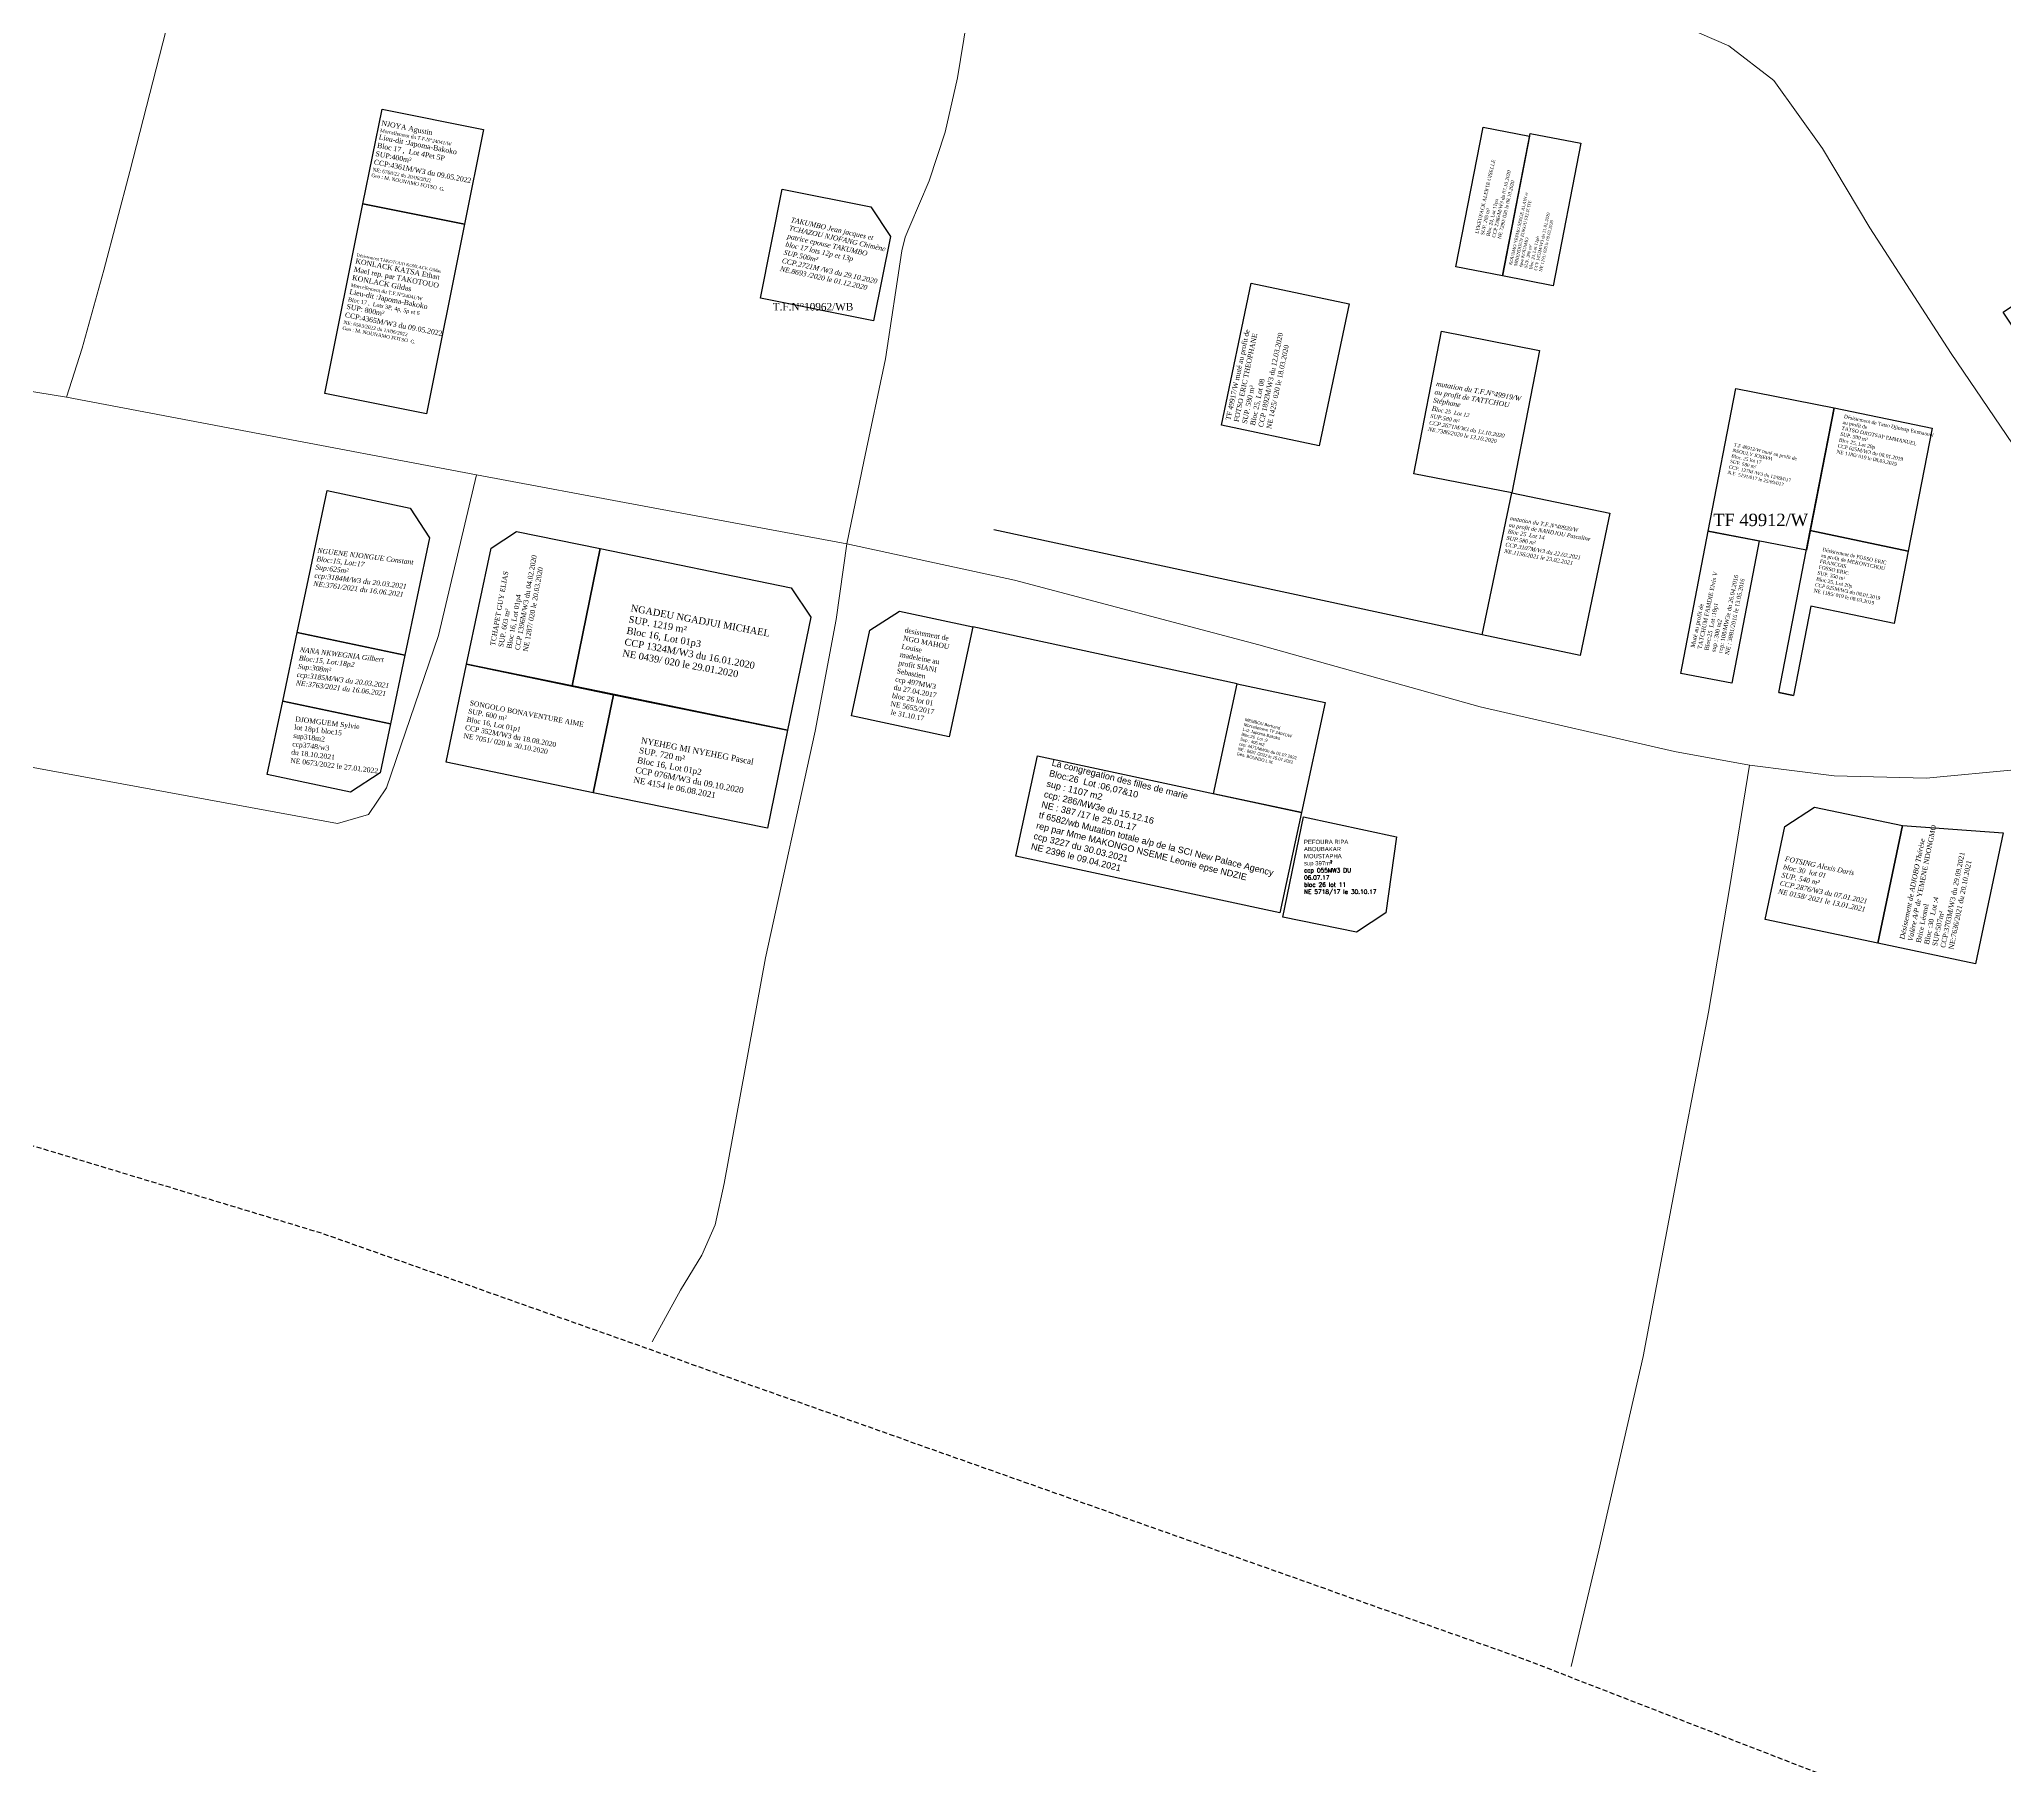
# Model space of a CAD drawing. Header units: millimetres. Extents: x 587399 to 927168, y 438565 to 1444955.
# Drawn here: x 591409.8 to 591802.8, y 443063 to 443408 of the extents above; entities that cross this region are included whole.
import ezdxf

# ---------------------------------------------------------------- set-up
doc = ezdxf.new("R2010")
doc.units = ezdxf.units.MM
doc.header["$LTSCALE"] = 2
doc.linetypes.add('DISCONTINU', pattern=[0.75, 0.5, -0.25])
for name, color, linetype in [('end maj 26 02 2021', 7, 'Continuous'), ('MAJ AOUT 2021', 7, 'Continuous'), ('MAJ JAN 2022', 1, 'Continuous'), ('MAJ JUIN 2021', 7, 'Continuous'), ('MAJ OCT 2021', 7, 'Continuous'), ('Parcelle MAJ', 6, 'Continuous'), ('TF 13164 TF 13163 ET TF 45114 ANNULES', 250, 'Continuous')]:
    doc.layers.add(name, color=color, linetype=linetype)
doc.layers.add('Roads_others', color=24, linetype='Continuous', lineweight=9)
doc.styles.add('RomanS', font='romans.shx')
doc.styles.get("Standard").update_dxf_attribs({"font": 'arial.ttf'})
doc.styles.add('Times 1.0', font='times.ttf', dxfattribs={"width": 0.99, "height": 1})

msp = doc.modelspace()

# ---------------------------------------------------------------- linework, layer by layer
at = {"color": 5, "flags": 128}
msp.add_lwpolyline([(591478.31, 443394.06), (591498.6, 443390), (591494.79, 443371.05), (591474.5, 443375.11)], close=True, dxfattribs=at)
at = {"color": 3, "linetype": 'ByBlock', "lineweight": -3, "ltscale": 0.0014, "flags": 128}
msp.add_lwpolyline([(591609.34, 443264.78), (591662.134, 443253.433), (591657.827, 443233.391), (591605.032, 443244.737)], close=True, dxfattribs=at)
msp.add_lwpolyline([(591609.34, 443264.78), (591662.134, 443253.433), (591657.827, 443233.391), (591605.032, 443244.737)], close=True, dxfattribs=at)
at = {"layer": 'end maj 26 02 2021', "color": 150, "lineweight": -3}
msp.add_line((591757.603, 443277.447), (591760.539, 443276.828), dxfattribs=at)
msp.add_line((591757.603, 443277.447), (591760.539, 443276.828), dxfattribs=at)
at = {"layer": 'end maj 26 02 2021', "color": 150, "lineweight": -3, "flags": 128}
for points in [[(591698.481, 443390.476), (591707.772, 443388.668), (591702.333, 443360.722), (591693.043, 443362.53)], [(591698.481, 443390.476), (591707.772, 443388.668), (591702.333, 443360.722), (591693.043, 443362.53)], [(591707.877, 443389.198), (591718.027, 443387.222), (591712.484, 443358.746), (591702.333, 443360.722)], [(591707.877, 443389.198), (591718.027, 443387.222), (591712.484, 443358.746), (591702.333, 443360.722)], [(591558.325, 443378.055), (591576.058, 443374.497), (591579.976, 443368.611), (591576.593, 443351.747), (591553.957, 443356.289), (591558.325, 443378.055)], [(591558.325, 443378.055), (591576.058, 443374.497), (591579.976, 443368.611), (591576.593, 443351.747), (591553.957, 443356.289), (591558.325, 443378.055)], [(591768.66, 443334.37), (591788.24, 443330.25), (591783.464, 443305.715), (591763.894, 443309.835)], [(591768.66, 443334.37), (591788.24, 443330.25), (591783.464, 443305.715), (591763.894, 443309.835)], [(591505.199, 443309.655), (591521.937, 443306.222), (591516.314, 443278.792), (591495.222, 443283.118), (591500.1, 443306.33)], [(591505.199, 443309.655), (591521.937, 443306.222), (591516.314, 443278.792), (591495.222, 443283.118), (591500.1, 443306.33)], [(591763.894, 443309.835), (591783.464, 443305.715), (591780.659, 443291.22), (591764.014, 443294.719), (591760.539, 443276.828), (591757.603, 443277.447)], [(591763.894, 443309.835), (591783.464, 443305.715), (591780.659, 443291.22), (591764.014, 443294.719), (591760.539, 443276.828), (591757.603, 443277.447)], [(591521.937, 443306.222), (591560.142, 443298.387), (591564.035, 443292.485), (591559.415, 443269.954), (591527.088, 443276.583), (591516.312, 443278.792)], [(591521.937, 443306.222), (591560.142, 443298.387), (591564.035, 443292.485), (591559.415, 443269.954), (591527.088, 443276.583), (591516.312, 443278.792)], [(591495.222, 443283.118), (591524.589, 443276.99), (591520.501, 443257.398), (591491.134, 443263.526)], [(591495.222, 443283.118), (591524.589, 443276.99), (591520.501, 443257.398), (591491.134, 443263.526)]]:
    msp.add_lwpolyline(points, close=True, dxfattribs=at)
at = {"layer": 'end maj 26 02 2021', "color": 150}
msp.add_lwpolyline([(591835.64, 443375.79), (591849.02, 443355.85), (591815.81, 443333.56), (591802.43, 443353.49)], close=True, dxfattribs=at)
msp.add_lwpolyline([(591835.64, 443375.79), (591849.02, 443355.85), (591815.81, 443333.56), (591802.43, 443353.49)], close=True, dxfattribs=at)
at = {"layer": 'end maj 26 02 2021', "color": 3, "lineweight": -3, "flags": 128}
for points in [[(591652.12, 443359.24), (591671.69, 443355.12), (591665.72, 443326.74), (591646.15, 443330.86)], [(591652.12, 443359.24), (591671.69, 443355.12), (591665.72, 443326.74), (591646.15, 443330.86)], [(591690.135, 443349.651), (591709.767, 443345.831), (591704.237, 443317.361), (591684.605, 443321.181)], [(591690.135, 443349.651), (591709.767, 443345.831), (591704.237, 443317.361), (591684.605, 443321.181)], [(591743.5, 443309.72), (591753.658, 443307.743), (591748.174, 443279.286), (591738.013, 443281.245)], [(591743.5, 443309.72), (591753.658, 443307.743), (591748.174, 443279.286), (591738.013, 443281.245)]]:
    msp.add_lwpolyline(points, close=True, dxfattribs=at)
at = {"layer": 'end maj 26 02 2021', "color": 3}
msp.add_lwpolyline([(591749.03, 443338.19), (591768.66, 443334.37), (591763.13, 443305.9), (591743.5, 443309.72)], close=True, dxfattribs=at)
msp.add_lwpolyline([(591749.03, 443338.19), (591768.66, 443334.37), (591763.13, 443305.9), (591743.5, 443309.72)], close=True, dxfattribs=at)
at = {"layer": 'end maj 26 02 2021', "color": 3, "linetype": 'ByBlock', "lineweight": -3, "ltscale": 0.0014, "flags": 128}
msp.add_lwpolyline([(591704.237, 443317.361), (591723.812, 443313.26), (591717.865, 443284.877), (591698.291, 443288.979)], close=True, dxfattribs=at)
msp.add_lwpolyline([(591704.237, 443317.361), (591723.812, 443313.26), (591717.865, 443284.877), (591698.291, 443288.979)], close=True, dxfattribs=at)
at = {"layer": 'end maj 26 02 2021', "color": 150, "flags": 128}
for points in [[(591581.8, 443293.71), (591596.47, 443290.56), (591591.74, 443268.56), (591572.18, 443272.77), (591575.86, 443289.88)], [(591581.8, 443293.71), (591596.47, 443290.56), (591591.74, 443268.56), (591572.18, 443272.77), (591575.86, 443289.88)], [(591662.546, 443252.61), (591681.14, 443248.599), (591679.032, 443233.414), (591673.131, 443229.518), (591658.436, 443232.526)], [(591662.546, 443252.61), (591681.14, 443248.599), (591679.032, 443233.414), (591673.131, 443229.518), (591658.436, 443232.526)]]:
    msp.add_lwpolyline(points, close=True, dxfattribs=at)
at = {"layer": 'end maj 26 02 2021', "color": 150, "linetype": 'ByBlock', "lineweight": -3, "ltscale": 0.0014, "flags": 128}
for points in [[(591764.708, 443254.55), (591782.322, 443250.844), (591777.376, 443227.357), (591754.87, 443232.097), (591758.785, 443250.687)], [(591764.708, 443254.55), (591782.322, 443250.844), (591777.376, 443227.357), (591754.87, 443232.097), (591758.785, 443250.687)], [(591764.708, 443254.55), (591782.322, 443250.844), (591777.376, 443227.357), (591754.87, 443232.097), (591758.785, 443250.687)], [(591764.708, 443254.55), (591782.322, 443250.844), (591777.376, 443227.357), (591754.87, 443232.097), (591758.785, 443250.687)], [(591782.322, 443250.844), (591802.455, 443249.392), (591802.455, 443249.392), (591796.947, 443223.235), (591777.376, 443227.356)], [(591782.322, 443250.844), (591802.455, 443249.392), (591802.455, 443249.392), (591796.947, 443223.235), (591777.376, 443227.356)]]:
    msp.add_lwpolyline(points, close=True, dxfattribs=at)
at = {"layer": 'end maj 26 02 2021', "color": 150, "lineweight": -3, "flags": 128}
msp.add_lwpolyline([(591764.708, 443254.55), (591782.322, 443250.844)], dxfattribs=at)
msp.add_lwpolyline([(591764.708, 443254.55), (591782.322, 443250.844)], dxfattribs=at)
msp.add_lwpolyline([(591764.708, 443254.55), (591782.322, 443250.844)], dxfattribs=at)
msp.add_lwpolyline([(591764.708, 443254.55), (591782.322, 443250.844)], dxfattribs=at)
at = {"layer": 'MAJ AOUT 2021', "color": 6, "lineweight": -3, "flags": 128}
msp.add_lwpolyline([(591524.588, 443276.99), (591559.415, 443269.954), (591555.398, 443250.362), (591520.501, 443257.398)], close=True, dxfattribs=at)
msp.add_lwpolyline([(591524.588, 443276.99), (591559.415, 443269.954), (591555.398, 443250.362), (591520.501, 443257.398)], close=True, dxfattribs=at)
at = {"layer": 'MAJ JAN 2022', "lineweight": -3, "flags": 128}
msp.add_lwpolyline([(591458.45, 443275.745), (591479.979, 443271.215), (591477.917, 443261.424), (591471.994, 443257.561), (591455.359, 443261.065), (591458.45, 443275.745)], dxfattribs=at)
msp.add_lwpolyline([(591458.45, 443275.745), (591479.979, 443271.215), (591477.917, 443261.424), (591471.994, 443257.561), (591455.359, 443261.065), (591458.45, 443275.745)], dxfattribs=at)
at = {"layer": 'MAJ JUIN 2021', "flags": 128}
for points in [[(591467.311, 443317.82), (591483.946, 443314.317), (591487.808, 443308.394), (591482.864, 443284.915), (591461.335, 443289.445)], [(591467.311, 443317.82), (591483.946, 443314.317), (591487.808, 443308.394), (591482.864, 443284.915), (591461.335, 443289.445)], [(591461.335, 443289.442), (591482.863, 443284.909), (591479.979, 443271.215), (591458.45, 443275.745)], [(591461.335, 443289.442), (591482.863, 443284.909), (591479.979, 443271.215), (591458.45, 443275.745)]]:
    msp.add_lwpolyline(points, close=True, dxfattribs=at)
at = {"layer": 'MAJ OCT 2021'}
for p, q in [((591698.291, 443288.979), (591600.642, 443309.967)), ((591649.264, 443279.213), (591596.47, 443290.56))]:
    msp.add_line(p, q, dxfattribs=at)
at = {"layer": 'MAJ OCT 2021', "flags": 128}
msp.add_lwpolyline([(591802.456, 443249.392), (591796.946, 443223.235), (591777.376, 443227.357), (591782.322, 443250.844)], close=True, dxfattribs=at)
msp.add_lwpolyline([(591802.456, 443249.392), (591796.946, 443223.235), (591777.376, 443227.357), (591782.322, 443250.844)], close=True, dxfattribs=at)
at = {"layer": 'Parcelle MAJ', "lineweight": 30}
for p, q in [((591466.88, 443337.2), (591474.5, 443375.11)), ((591474.5, 443375.11), (591494.79, 443371.05)), ((591494.79, 443371.05), (591487.17, 443333.14)), ((591487.17, 443333.14), (591466.88, 443337.2)), ((591644.536, 443257.215), (591649.264, 443279.213)), ((591649.264, 443279.213), (591666.862, 443275.43)), ((591666.862, 443275.43), (591662.134, 443253.433)), ((591662.134, 443253.433), (591644.536, 443257.215))]:
    msp.add_line(p, q, dxfattribs=at)
at = {"layer": 'Parcelle MAJ', "lineweight": 30, "flags": 128}
for points in [[(591474.5, 443375.11), (591494.79, 443371.05), (591487.17, 443333.14), (591466.88, 443337.2), (591474.5, 443375.11)], [(591649.264, 443279.213), (591666.862, 443275.43), (591662.134, 443253.433), (591644.536, 443257.215), (591649.264, 443279.213)]]:
    msp.add_lwpolyline(points, dxfattribs=at)
at = {"layer": 'Roads_others'}
for points in [[(591515.38, 443805.866), (591513.363, 443792.222), (591493.102, 443692.897), (591491.526, 443681.609), (591463.387, 443546.205), (591451.982, 443494.402), (591448.309, 443471.161), (591443.13, 443443.066), (591436.475, 443415.069), (591427.916, 443381.587), (591422.663, 443361.849), (591418.382, 443346.268), (591415.239, 443336.46), (591394.265, 443339.843), (591360.198, 443347.216), (591345.875, 443349.512), (591305.212, 443358.414), (591295.34, 443360.571), (591285.769, 443362.662), (591254.068, 443368.699), (591237.512, 443371.468), (591220.658, 443373.939), (591207.411, 443376.435)], [(591571.268, 443307.189), (591574.638, 443323.62), (591579.013, 443344.109), (591582.267, 443365.702), (591582.93, 443368.466), (591583.827, 443370.667), (591587.681, 443379.691), (591590.88, 443389.456), (591593.4, 443400.325), (591599.016, 443434.932), (591600.429, 443442.329)], [(591747.628, 443406.693), (591736.31, 443411.557), (591708.916, 443418.041), (591659.325, 443429.675), (591600.429, 443442.329)], [(591835.364, 443273.926), (591831.581, 443282.545), (591827.399, 443290.976), (591815.478, 443310.774), (591792.063, 443345.208), (591775.807, 443370.341), (591766.344, 443386.151), (591756.572, 443399.749), (591747.628, 443406.693)], [(591415.239, 443336.46), (591451.382, 443329.62), (591497.207, 443320.977), (591530.718, 443314.665), (591571.268, 443307.189), (591604.769, 443299.883), (591653.629, 443286.987), (591697.893, 443274.573), (591736.746, 443265.646), (591751.714, 443262.942), (591768.679, 443260.804), (591787.086, 443260.314), (591805.369, 443262.079)], [(591475.627, 443253.057), (591479.196, 443258.378), (591489.59, 443288.856), (591497.207, 443320.977)], [(591532.307, 443147.664), (591537.958, 443158.017), (591542.27, 443164.974), (591544.939, 443171.046), (591546.718, 443179.328), (591555.01, 443224.439), (591564.945, 443269.707), (591569.086, 443292.042), (591571.268, 443307.189)], [(591291.72, 443284.666), (591322.554, 443279.225), (591403.856, 443263.333), (591469.379, 443251.271), (591475.627, 443253.057)], [(591751.714, 443262.942), (591747.797, 443238.684), (591743.515, 443213.541), (591738.921, 443189.581), (591730.474, 443144.757), (591721.587, 443106.001), (591716.104, 443082.77)]]:
    msp.add_lwpolyline(points, dxfattribs=at)
at = {"layer": 'TF 13164 TF 13163 ET TF 45114 ANNULES', "linetype": 'DISCONTINU', "lineweight": -3, "flags": 128}
msp.add_lwpolyline([(591061.53, 445042.266), (591101.53, 444954.266), (591206.53, 444604.266), (591351.53, 444369.266), (591516.53, 444349.266), (591656.53, 444287.266), (591901.53, 444294.266), (592206.53, 444362.266), (592496.53, 444369.266), (592650.88, 444526.026), (592816.53, 444694.266), (593031.53, 444354.266), (593267.69, 444041.63), (593177.687, 443861.628), (592952.69, 443676.63), (592895.57, 443501.91), (592952.38, 443543.41), (593005.3, 443527.87), (593026.636, 443499.05), (593056.38, 443449.49), (593133.96, 443493.33), (593165.2, 443554.79), (593264.07, 443591.37), (593375.556, 443584.47), (593418.33, 443582.62), (593465.53, 443558.02), (593485.907, 443471.51), (593335.65, 443462.93), (593055.16, 443327.94), (593105.66, 443176.17), (593120.37, 443175.55), (593137, 443125.57), (593160.73, 443133.47), (593178.09, 443081.28), (593268.23, 443111.28), (593357.91, 442841.81), (593125.015, 442764.307), (592879.692, 442886.629), (592546.53, 442854.266), (592306.53, 442877.266), (592046.53, 442969.266), (591861.53, 443024.266), (591706.53, 443084.266), (591466.53, 443169.266), (591185.53, 443254.266), (590892.53, 443334.266), (590652.53, 443379.266), (590350.53, 443417.266), (590111.56, 443389.826), (590073.83, 443474.166), (590006.29, 443648.326), (589927.63, 443844.616), (590031.73, 444321.016), (590094.72, 444687.696), (590075.84, 444942.176), (590369.53, 444992.266), (590641.53, 444999.266), (590953.53, 445044.266), (591061.53, 445042.266)], dxfattribs=at)
msp.add_lwpolyline([(591061.53, 445042.266), (591101.53, 444954.266), (591206.53, 444604.266), (591351.53, 444369.266), (591516.53, 444349.266), (591656.53, 444287.266), (591901.53, 444294.266), (592206.53, 444362.266), (592496.53, 444369.266), (592650.88, 444526.026), (592816.53, 444694.266), (593031.53, 444354.266), (593267.69, 444041.63), (593177.687, 443861.628), (592952.69, 443676.63), (592895.57, 443501.91), (592952.38, 443543.41), (593005.3, 443527.87), (593026.636, 443499.05), (593056.38, 443449.49), (593133.96, 443493.33), (593165.2, 443554.79), (593264.07, 443591.37), (593375.556, 443584.47), (593418.33, 443582.62), (593465.53, 443558.02), (593485.907, 443471.51), (593335.65, 443462.93), (593055.16, 443327.94), (593105.66, 443176.17), (593120.37, 443175.55), (593137, 443125.57), (593160.73, 443133.47), (593178.09, 443081.28), (593268.23, 443111.28), (593357.91, 442841.81), (593125.015, 442764.307), (592879.692, 442886.629), (592546.53, 442854.266), (592306.53, 442877.266), (592046.53, 442969.266), (591861.53, 443024.266), (591706.53, 443084.266), (591466.53, 443169.266), (591185.53, 443254.266), (590892.53, 443334.266), (590652.53, 443379.266), (590350.53, 443417.266), (590111.56, 443389.826), (590073.83, 443474.166), (590006.29, 443648.326), (589927.63, 443844.616), (590031.73, 444321.016), (590094.72, 444687.696), (590075.84, 444942.176), (590369.53, 444992.266), (590641.53, 444999.266), (590953.53, 445044.266), (591061.53, 445042.266)], dxfattribs=at)

# ---------------------------------------------------------------- texts
at = {"color": 7, "char_height": 1.01549, "width": 64.13255, "attachment_point": 1, "rotation": 348.97547}
for s, insert in [('{\\fTimes New Roman|b0|i0|c0|p18;NJOYA Agustin\\P\\H0.6893x;\\C1;Morcellement du T.F.N°24041/W\\H1.451x;\\P\\C7;Lieu-dit :Japoma-Bakoko\\PBloc 17 ,  Lot 4Pet 5P\\PSUP:400m²\\PCCP:4361M/W3 du 09.05.2022\\P\\H0.6893x;NE: 6768/22 du 20/06/2022\\PGeo : M. NOUNAMO FOTSO  G.\\fTimes New Roman|b0|i1|c0|p18; \\H1.451x; }', (591478.326, 443391.816)), ('{\\fTimes New Roman|b0|i0|c0|p18;\\H0.5908x;\\C1;Désistement TAKOTOUO KONLACK Gildas\\P\\H1.692x;\\C7;KONLACK KATSA Ethan \\PMael rep. par TAKOTOUO \\PKONLACK Gildas \\P\\H0.6893x;\\C1;Morcellement du T.F.N°24041/W\\H1.451x;\\P\\C7;Lieu-dit :Japoma-Bakoko\\P\\H0.7877x;Bloc 17 ,  Lots 3P, 4p, 5p et 6\\H1.27x;\\PSUP: 800m²\\PCCP:4365M/W3 du 09.05.2022\\P\\H0.6893x;NE: 6503/2022 du 13/06/2022\\P\\C1;Geo : M. NOUNAMO FOTSO  G.\\fTimes New Roman|b0|i1|c0|p18;\\C7; \\H1.451x; }', (591473.309, 443365.219))]:
    msp.add_mtext(s, dxfattribs=dict(at, insert=insert))
at = {"layer": 'end maj 26 02 2021', "color": 150, "linetype": 'ByBlock', "lineweight": -3, "ltscale": 0.0014, "attachment_point": 1, "style": 'Times 1.0'}
for s, insert, char_height, width, rotation in [('{\\C256;LEKEUFACK ALERTE GISELLE\\PSUP. 269 m²\\PBloc 24, Lot 11pa\\PCCP 2366/M/W3 du 07.10.2020\\PNE 7290/ 020 le 08.10.2020}', (591696.818, 443369.259), 0.7, 17.27342, 76.92366), ('{\\C256;LEKEUFACK ALERTE GISELLE\\PSUP. 269 m²\\PBloc 24, Lot 11pa\\PCCP 2366/M/W3 du 07.10.2020\\PNE 7290/ 020 le 08.10.2020}', (591696.818, 443369.259), 0.7, 17.27342, 76.92366), ('{\\C256;KOUAMO YEPMO SERGE ALAIN et\\PMBIENDOUN ZOKOU FELICITE\\Pépse KOUAMO\\PSUP. 300 m²\\PBloc 24, Lot 11pb\\PCCP 1452M/W3 du 21.02.2020\\PNE 1191/ 020 le 09.03.2020 }', (591703.633, 443362.991), 0.61514, 43.05831, 77.41372), ('{\\C256;KOUAMO YEPMO SERGE ALAIN et\\PMBIENDOUN ZOKOU FELICITE\\Pépse KOUAMO\\PSUP. 300 m²\\PBloc 24, Lot 11pb\\PCCP 1452M/W3 du 21.02.2020\\PNE 1191/ 020 le 09.03.2020 }', (591703.633, 443362.991), 0.61514, 43.05831, 77.41372), ('{\\fTimes New Roman|b0|i1|c0|p18;\\C7;TAKUMBO Jean jacques et TCHAZOU NJOFANG Chimène patrice epouse TAKUMBO\\Pbloc 17 lots 12p et 13p\\PSUP.500m²\\PCCP.2721M /W3 du 29.10.2020\\PNE.8693 /2020 le 01.12.2020}', (591560.201, 443372.451), 1, 22.01889, 347.56683), ('{\\fTimes New Roman|b0|i1|c0|p18;\\C7;TAKUMBO Jean jacques et TCHAZOU NJOFANG Chimène patrice epouse TAKUMBO\\Pbloc 17 lots 12p et 13p\\PSUP.500m²\\PCCP.2721M /W3 du 29.10.2020\\PNE.8693 /2020 le 01.12.2020}', (591560.201, 443372.451), 1, 22.01889, 347.56683), ('{\\C1;TF 49917/W muté au profit de\\C256;\\P\\fTimes New Roman|b0|i0|c186|p18;FOTSO ERIC THEOPHANE\\PSUP. 580 m²\\PBloc 25, Lot 08\\PCCP 1892M/W3 du 12.03.2020\\PNE 1425/ 020 le 18.03.2020}', (591646.967, 443332.007), 1, 36.72233, 77.96302), ('{\\C1;TF 49917/W muté au profit de\\C256;\\P\\fTimes New Roman|b0|i0|c186|p18;FOTSO ERIC THEOPHANE\\PSUP. 580 m²\\PBloc 25, Lot 08\\PCCP 1892M/W3 du 12.03.2020\\PNE 1425/ 020 le 18.03.2020}', (591646.967, 443332.007), 1, 36.72233, 77.96302), ('{\\fTimes New Roman|b0|i1|c0|p18;\\H1.25x;\\C1;mutation du T.F.N°49919/W \\Pau profit de \\C7;TATTCHOU \\PStéphane\\PB\\H0.8x;loc 25  Lot 12\\PSUP.580 m²\\PCCP.2671M/W3 du 12.10.2020\\PNE.7386/2020 le 13.10.2020}', (591689.186, 443339.702), 0.8, 43.12624, 349.88376), ('{\\fTimes New Roman|b0|i1|c0|p18;\\H1.25x;\\C1;mutation du T.F.N°49919/W \\Pau profit de \\C7;TATTCHOU \\PStéphane\\PB\\H0.8x;loc 25  Lot 12\\PSUP.580 m²\\PCCP.2671M/W3 du 12.10.2020\\PNE.7386/2020 le 13.10.2020}', (591689.186, 443339.702), 0.8, 43.12624, 349.88376), ('{\\C1;Désistement de Tatso Djiotsap Emmanuel \\Pau profit de \\P\\C256;TATSO DJIOTSAP EMMANUEL \\PSUP. 500 m²\\PBloc 25, Lot 20p\\PCCP 625M/W3 du 08.01.2019\\PNE 1186/ 019 le 08.03.2019 \\P }', (591770.712, 443333.024), 0.71963, 27.04303, 348.08643), ('{\\C1;Désistement de Tatso Djiotsap Emmanuel \\Pau profit de \\P\\C256;TATSO DJIOTSAP EMMANUEL \\PSUP. 500 m²\\PBloc 25, Lot 20p\\PCCP 625M/W3 du 08.01.2019\\PNE 1186/ 019 le 08.03.2019 \\P }', (591770.712, 443333.024), 0.71963, 27.04303, 348.08643), ('{\\fTimes New Roman|b0|i1|c0|p18;\\C1;mutation du T.F.N°49920/W \\Pau profit de \\C7;NANDJOU Pascaline\\PBloc 25  Lot 14\\PSUP.580 m²\\PCCP.3107M/W3 du 22.02.2021\\PNE.1156/2021 le 23.02.2021}', (591703.952, 443312.704), 0.8, 43.12624, 349.94219), ('{\\fTimes New Roman|b0|i1|c0|p18;\\C1;mutation du T.F.N°49920/W \\Pau profit de \\C7;NANDJOU Pascaline\\PBloc 25  Lot 14\\PSUP.580 m²\\PCCP.3107M/W3 du 22.02.2021\\PNE.1156/2021 le 23.02.2021}', (591703.952, 443312.704), 0.8, 43.12624, 349.94219), ('{\\C256;TCHAPET GUY ELIAS\\PSUP. 603 m²\\PBloc 16, Lot 01p4\\PCCP 1396M/W3 du 04.02.2020\\PNE 1287/ 020 le 20.03.2020}', (591499.91, 443286.919), 1, 46.92423, 79.7091), ('{\\C256;TCHAPET GUY ELIAS\\PSUP. 603 m²\\PBloc 16, Lot 01p4\\PCCP 1396M/W3 du 04.02.2020\\PNE 1287/ 020 le 20.03.2020}', (591499.91, 443286.919), 1, 46.92423, 79.7091), ('{\\C1;Désistement de FOSSO ERIC\\Pau profit de MEKONTCHOU \\PFRANCOIS\\P\\C256;FOSSO ERIC \\PSUP. 350 m²\\PBloc 25, Lot 20p\\PCCP 625M/W3 du 08.01.2019\\PNE 1185/ 019 le 08.03.2019 \\P }', (591766.408, 443306.432), 0.71963, 27.04303, 348.08643), ('{\\C1;Désistement de FOSSO ERIC\\Pau profit de MEKONTCHOU \\PFRANCOIS\\P\\C256;FOSSO ERIC \\PSUP. 350 m²\\PBloc 25, Lot 20p\\PCCP 625M/W3 du 08.01.2019\\PNE 1185/ 019 le 08.03.2019 \\P }', (591766.408, 443306.432), 0.71963, 27.04303, 348.08643), ('desistement de NGO MAHOU Louise madeleine au profit SIANI Sebastien\\Pccp 497MW3 \\Pdu 27.04.2017\\Pbloc 26 lot 01\\PNE 5655/2017\\P le 31.10.17', (591582.941, 443290.472), 1, 10.31966, 349.08654), ('desistement de NGO MAHOU Louise madeleine au profit SIANI Sebastien\\Pccp 497MW3 \\Pdu 27.04.2017\\Pbloc 26 lot 01\\PNE 5655/2017\\P le 31.10.17', (591582.941, 443290.472), 1, 10.31966, 349.08654), ('{\\C256;SONGOLO BONAVENTURE AIME\\PSUP. 600 m²\\PBloc 16, Lot 01p1\\PCCP 352M/W3 du 18.08.2020\\PNE 7051/ 020 le 30.10.2020}', (591495.971, 443275.902), 1, 29.95728, 349.14198), ('{\\C256;SONGOLO BONAVENTURE AIME\\PSUP. 600 m²\\PBloc 16, Lot 01p1\\PCCP 352M/W3 du 18.08.2020\\PNE 7051/ 020 le 30.10.2020}', (591495.971, 443275.902), 1, 29.95728, 349.14198), ('{\\C256;NYEHEG MI NYEHEG Pascal \\P\\fTimes New Roman|b0|i0|c186|p18;SUP. \\fTimes New Roman|b0|i0|c0|p18;720\\fTimes New Roman|b0|i0|c186|p18; m²\\PBloc 16, Lot 01p\\fTimes New Roman|b0|i0|c0|p18;2\\fTimes New Roman|b0|i0|c186|p18;\\PCCP \\fTimes New Roman|b0|i0|c0|p18;076\\fTimes New Roman|b0|i0|c186|p18;M/W3 du \\fTimes New Roman|b0|i0|c0|p18;09.10.2020\\P\\fTimes New Roman|b0|i0|c186|p18;NE \\fTimes New Roman|b0|i0|c0|p18;4154 \\fTimes New Roman|b0|i0|c186|p18;le \\fTimes New Roman|b0|i0|c0|p18;06.08.2021}', (591530.248, 443268.496), 1.2, 35.94873, 349.14198), ('{\\C256;NYEHEG MI NYEHEG Pascal \\P\\fTimes New Roman|b0|i0|c186|p18;SUP. \\fTimes New Roman|b0|i0|c0|p18;720\\fTimes New Roman|b0|i0|c186|p18; m²\\PBloc 16, Lot 01p\\fTimes New Roman|b0|i0|c0|p18;2\\fTimes New Roman|b0|i0|c186|p18;\\PCCP \\fTimes New Roman|b0|i0|c0|p18;076\\fTimes New Roman|b0|i0|c186|p18;M/W3 du \\fTimes New Roman|b0|i0|c0|p18;09.10.2020\\P\\fTimes New Roman|b0|i0|c186|p18;NE \\fTimes New Roman|b0|i0|c0|p18;4154 \\fTimes New Roman|b0|i0|c186|p18;le \\fTimes New Roman|b0|i0|c0|p18;06.08.2021}', (591530.248, 443268.496), 1.2, 35.94873, 349.14198), ('{\\fTimes New Roman|b0|i1|c0|p18;\\C256;FOTSING Alexis Daris\\Pbloc 30  lot 01\\P\\fTimes New Roman|b0|i1|c186|p18;SUP. \\fTimes New Roman|b0|i1|c0|p18;540\\fTimes New Roman|b0|i1|c186|p18; m²\\PCCP\\fTimes New Roman|b0|i1|c0|p18;.2876\\fTimes New Roman|b0|i1|c186|p18;/W\\fTimes New Roman|b0|i1|c0|p18;3\\fTimes New Roman|b0|i1|c186|p18; du \\fTimes New Roman|b0|i1|c0|p18;07\\fTimes New Roman|b0|i1|c186|p18;.\\fTimes New Roman|b0|i1|c0|p18;01\\fTimes New Roman|b0|i1|c186|p18;.202\\fTimes New Roman|b0|i1|c0|p18;1\\fTimes New Roman|b0|i1|c186|p18;\\PNE \\fTimes New Roman|b0|i1|c0|p18;0158\\fTimes New Roman|b0|i1|c186|p18;/ \\fTimes New Roman|b0|i1|c0|p18;2021\\fTimes New Roman|b0|i1|c186|p18; le 13.\\fTimes New Roman|b0|i1|c0|p18;01.2021}', (591758.956, 443244.76), 1, 28.0173, 348.18502), ('{\\fTimes New Roman|b0|i1|c0|p18;\\C256;FOTSING Alexis Daris\\Pbloc 30  lot 01\\P\\fTimes New Roman|b0|i1|c186|p18;SUP. \\fTimes New Roman|b0|i1|c0|p18;540\\fTimes New Roman|b0|i1|c186|p18; m²\\PCCP\\fTimes New Roman|b0|i1|c0|p18;.2876\\fTimes New Roman|b0|i1|c186|p18;/W\\fTimes New Roman|b0|i1|c0|p18;3\\fTimes New Roman|b0|i1|c186|p18; du \\fTimes New Roman|b0|i1|c0|p18;07\\fTimes New Roman|b0|i1|c186|p18;.\\fTimes New Roman|b0|i1|c0|p18;01\\fTimes New Roman|b0|i1|c186|p18;.202\\fTimes New Roman|b0|i1|c0|p18;1\\fTimes New Roman|b0|i1|c186|p18;\\PNE \\fTimes New Roman|b0|i1|c0|p18;0158\\fTimes New Roman|b0|i1|c186|p18;/ \\fTimes New Roman|b0|i1|c0|p18;2021\\fTimes New Roman|b0|i1|c186|p18; le 13.\\fTimes New Roman|b0|i1|c0|p18;01.2021}', (591758.956, 443244.76), 1, 28.0173, 348.18502)]:
    msp.add_mtext(s, dxfattribs=dict(at, insert=insert, char_height=char_height, width=width, rotation=rotation))
for s, insert, char_height, width in [('{\\fTimes New Roman|b0|i0|c186|p18;\\C1;T.F.N°10962/W\\fTimes New Roman|b0|i0|c0|p18;B}', (591556.445, 443355.302), 1.5, 17.14704), ('{\\fTimes New Roman|b0|i0|c186|p18;\\C1;T.F.N°10962/W\\fTimes New Roman|b0|i0|c0|p18;B}', (591556.445, 443355.302), 1.5, 17.14704), ('{\\C1;TF 49912/W}', (591744.495, 443313.184), 2.46796, 26.31728), ('{\\C1;TF 49912/W}', (591744.495, 443313.184), 2.46796, 26.31728)]:
    msp.add_mtext(s, dxfattribs=dict(at, insert=insert, char_height=char_height, width=width))
at = {"layer": 'end maj 26 02 2021', "insert": (591748.686, 443327.314), "char_height": 0.67566, "width": 101.11813, "attachment_point": 1, "rotation": 347.36191}
msp.add_mtext('{\\fTimes New Roman|b0|i0|c0|p18;\\C1;T.F 49912/W\\C256; \\C1;muté au profit de\\P\\C256;NSOULY JOSEPH \\PBloc. 25 lot 17\\PSUP. 580 m²\\PCCP. 127M /W3 du 12/09/017\\PN.E  5191/017 le 25/09/017}', dxfattribs=at)
msp.add_mtext('{\\fTimes New Roman|b0|i0|c0|p18;\\C1;T.F 49912/W\\C256; \\C1;muté au profit de\\P\\C256;NSOULY JOSEPH \\PBloc. 25 lot 17\\PSUP. 580 m²\\PCCP. 127M /W3 du 12/09/017\\PN.E  5191/017 le 25/09/017}', dxfattribs=at)
at = {"layer": 'end maj 26 02 2021', "color": 150, "lineweight": -3, "attachment_point": 1}
for s, insert, char_height, width, rotation in [('{\\fTimes New Roman|b0|i0|c0|p18;\\C1;Muté au profit de \\C256;\\PTATCHUM FAMDIE Elvis V\\PBloc:25  Lot :18p1\\Psup : 300 m2\\Pccp: 108/MW3e du 26.04.2016\\PNE : 3881/2016 le 13.05.2016 }', (591739.934, 443286.516), 0.84114, 21.46218, 78.23266), ('{\\fTimes New Roman|b0|i0|c0|p18;\\C1;Muté au profit de \\C256;\\PTATCHUM FAMDIE Elvis V\\PBloc:25  Lot :18p1\\Psup : 300 m2\\Pccp: 108/MW3e du 26.04.2016\\PNE : 3881/2016 le 13.05.2016 }', (591739.934, 443286.516), 0.84114, 21.46218, 78.23266), ('{\\fTimes New Roman|b0|i0|c0|p18;\\C256;NGADEU NGADJUI MICHAEL\\PSUP. 1219 m²\\PBloc 16, Lot 01p3\\PCCP 1324M/W3 du 16.01.2020\\PNE 0439/ 020 le 29.01.2020}', (591528.202, 443295.057), 1.3734, 64.12528, 349.55381), ('{\\fTimes New Roman|b0|i0|c0|p18;\\C256;NGADEU NGADJUI MICHAEL\\PSUP. 1219 m²\\PBloc 16, Lot 01p3\\PCCP 1324M/W3 du 16.01.2020\\PNE 0439/ 020 le 29.01.2020}', (591528.202, 443295.057), 1.3734, 64.12528, 349.55381)]:
    msp.add_mtext(s, dxfattribs=dict(at, insert=insert, char_height=char_height, width=width, rotation=rotation))
at = {"layer": 'end maj 26 02 2021', "linetype": 'ByBlock', "width": 4018.0667, "attachment_point": 1, "rotation": 346.06233}
for s, insert, char_height in [('{\\fArial|b0|i0|c0|p34;\\C7;MEMBOU Bertrand \\P\\C1;Morcellement TF 24041/W\\P\\C7;L-d: Japoma-Bakoko\\PBloc:26  Lot :9\\PSup : 405 m2\\Pccp: 4471/MW3e du 01.07.2022\\PNE : 8687 /2022 le 15.07.2022\\PGéo. BOUNDO L.M.}', (591650.961, 443272.35), 0.6), ('{\\fArial|b0|i0|c0|p34;La congregation des filles de marie\\PBloc:26  Lot :06,07&10\\Psup : 1107 m2\\Pccp: 286/MW3e du 15.12.16\\PNE : 387 /17 le 25.01.17\\P\\C1;tf 6582/wb \\C3;Mutation totale a/p de la SCI New Palace Agency \\Prep par Mme MAKONGO NSEME Leonie epse NDZIE\\Pccp 3227 du 30.03.2021\\PNE 2396 le 09.04.2021}', (591612.432, 443264.115), 1.29276), ('{\\fArial|b0|i0|c0|p34;La congregation des filles de marie\\PBloc:26  Lot :06,07&10\\Psup : 1107 m2\\Pccp: 286/MW3e du 15.12.16\\PNE : 387 /17 le 25.01.17\\P\\C1;tf 6582/wb \\C3;Mutation totale a/p de la SCI New Palace Agency \\Prep par Mme MAKONGO NSEME Leonie epse NDZIE\\Pccp 3227 du 30.03.2021\\PNE 2396 le 09.04.2021}', (591612.432, 443264.115), 1.29276)]:
    msp.add_mtext(s, dxfattribs=dict(at, insert=insert, char_height=char_height))
at = {"layer": 'end maj 26 02 2021', "color": 150, "insert": (591662.647, 443248.013), "char_height": 0.85301, "width": 13.97891, "attachment_point": 1}
msp.add_mtext('PEFOURA RIPA ABOUBAKAR MOUSTAPHA \\Psup 397m{\\Fromans|c0;²\\Pccp 055MW3 DU 06.07.17\\Pbloc 26 lot 11\\PNE 5718/17 le 30.10.17}', dxfattribs=at)
msp.add_mtext('PEFOURA RIPA ABOUBAKAR MOUSTAPHA \\Psup 397m{\\Fromans|c0;²\\Pccp 055MW3 DU 06.07.17\\Pbloc 26 lot 11\\PNE 5718/17 le 30.10.17}', dxfattribs=at)
at = {"layer": 'MAJ JUIN 2021', "char_height": 1, "width": 150.7089, "attachment_point": 1, "rotation": 353.02911, "style": 'RomanS'}
for s, insert in [('{\\fTimes New Roman|b0|i1|c0|p18;\\C7;NGUENE NJONGUE Constant\\PBloc:15, Lot:17\\PSup:625m²\\Pccp:3184M/W3 du 20.03.2021\\PNE:3761/2021 du 16.06.2021}', (591465.466, 443306.36)), ('{\\fTimes New Roman|b0|i1|c0|p18;\\C7;NGUENE NJONGUE Constant\\PBloc:15, Lot:17\\PSup:625m²\\Pccp:3184M/W3 du 20.03.2021\\PNE:3761/2021 du 16.06.2021}', (591465.466, 443306.36)), ('{\\fTimes New Roman|b0|i1|c0|p18;\\C7;NANA NKWEGNIA Gilbert\\PBloc:15, Lot:18p2 \\PSup:308m²\\Pccp:3185M/W3 du 20.03.2021\\PNE:3763/2021 du 16.06.2021}', (591461.96, 443286.537)), ('{\\fTimes New Roman|b0|i1|c0|p18;\\C7;NANA NKWEGNIA Gilbert\\PBloc:15, Lot:18p2 \\PSup:308m²\\Pccp:3185M/W3 du 20.03.2021\\PNE:3763/2021 du 16.06.2021}', (591461.96, 443286.537)), ('{\\fTimes New Roman|b0|i0|c0|p18;\\C1;DJOMGUEM Sylvie \\Plot 18p1 bloc15\\Psup318m2\\Pccp3748/w3\\Pdu 18.10.2021\\PNE 0673/2022 le 27.01.2022}', (591461.037, 443272.679)), ('{\\fTimes New Roman|b0|i0|c0|p18;\\C1;DJOMGUEM Sylvie \\Plot 18p1 bloc15\\Psup318m2\\Pccp3748/w3\\Pdu 18.10.2021\\PNE 0673/2022 le 27.01.2022}', (591461.037, 443272.679))]:
    msp.add_mtext(s, dxfattribs=dict(at, insert=insert))
at = {"layer": 'MAJ OCT 2021', "insert": (591781.724, 443228.217), "char_height": 1, "width": 23.95036, "attachment_point": 1, "rotation": 78.42087}
msp.add_mtext('{\\fTimes New Roman|b0|i1|c0|p18;\\C1;Désistement de ADIOBO Thérèse Valère A/P de\\fTimes New Roman|b0|i0|c0|p18;\\C256; YEMENE NDONGMO Brice Léonel\\fTimes New Roman|b0|i1|c0|p18;\\C1;\\P\\fTimes New Roman|b0|i0|c0|p18;\\C256;Bloc :30  Lot :4\\PSUP:507m²\\PCCP:3703M/W3 du 29.09.2021\\PNE:7636/2021 du 20.10.2021}', dxfattribs=at)
msp.add_mtext('{\\fTimes New Roman|b0|i1|c0|p18;\\C1;Désistement de ADIOBO Thérèse Valère A/P de\\fTimes New Roman|b0|i0|c0|p18;\\C256; YEMENE NDONGMO Brice Léonel\\fTimes New Roman|b0|i1|c0|p18;\\C1;\\P\\fTimes New Roman|b0|i0|c0|p18;\\C256;Bloc :30  Lot :4\\PSUP:507m²\\PCCP:3703M/W3 du 29.09.2021\\PNE:7636/2021 du 20.10.2021}', dxfattribs=at)

doc.saveas('drawing.dxf')
